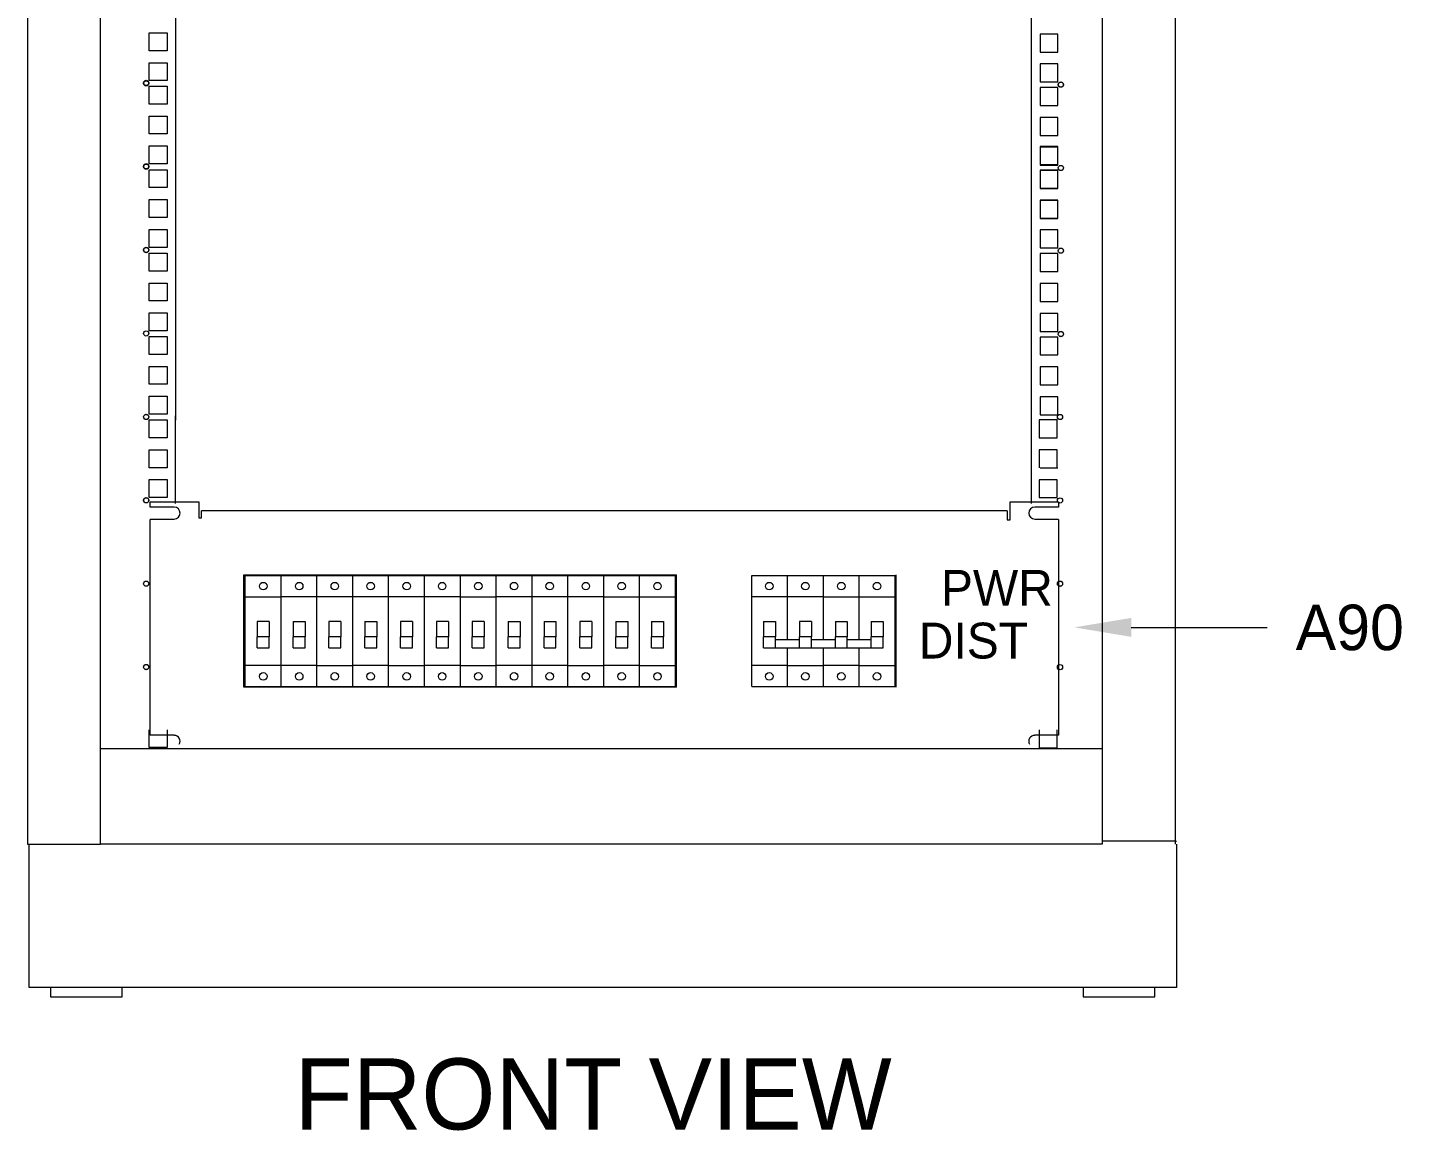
# Model space of a CAD drawing. Header units: inches. Extents: x -0.6 to 43.4, y -0.5 to 33.5.
# Drawn here: x 8.031 to 12.293, y 15.798 to 19.221 of the extents above; entities that cross this region are included whole.
import ezdxf
from ezdxf.enums import TextEntityAlignment as Align

# ---------------------------------------------------------------- set-up
doc = ezdxf.new("R2010")
doc.units = ezdxf.units.IN
doc.header["$MEASUREMENT"] = 0
doc.styles.add('dgn029', font='dgn029.shx')

# ---------------------------------------------------------------- blocks, each defined once
blk = doc.blocks.new('A$C63D57268')
at = {"linetype": 'ByBlock', "lineweight": -2}
blk.add_lwpolyline([(0.18, 0), (0.6104, 0)], dxfattribs=at)
blk.add_solid([(0.18, -0.03), (0, 0), (0.18, 0.03)])

msp = doc.modelspace()

# ---------------------------------------------------------------- linework, layer by layer
at = {"lineweight": 5}
for p, q in [((8.0306, 28.3838), (8.0306, 16.6873)), ((8.2572, 16.6873), (8.2572, 28.3838)), ((11.3645, 28.3838), (11.3645, 16.6873)), ((11.5911, 16.6873), (11.5911, 28.3838)), ((8.4081, 17.9475), (8.4081, 18.0031)), ((8.4081, 18.0031), (8.4637, 18.0031)), ((8.4637, 18.0031), (8.4637, 17.9475)), ((8.4902, 17.7438), (8.4902, 18.0159)), ((11.2241, 18.0029), (11.1685, 18.0029)), ((11.1685, 18.0029), (11.1685, 17.9473)), ((11.2241, 17.9473), (11.2241, 18.0029)), ((8.4637, 17.9475), (8.4081, 17.9475)), ((11.1685, 17.9473), (11.2241, 17.9473)), ((8.4081, 17.8549), (8.4081, 17.9105)), ((8.4081, 17.9105), (8.4637, 17.9105)), ((8.4637, 17.9105), (8.4637, 17.8549)), ((11.2241, 17.9102), (11.1685, 17.9102)), ((11.1685, 17.9102), (11.1685, 17.8546)), ((11.2241, 17.8546), (11.2241, 17.9102)), ((8.4637, 17.8549), (8.4081, 17.8549)), ((8.4081, 17.7622), (8.4081, 17.8178)), ((8.4081, 17.8178), (8.4637, 17.8178)), ((8.4637, 17.8178), (8.4637, 17.7622)), ((11.2241, 17.8175), (11.1685, 17.8175)), ((11.1685, 17.8175), (11.1685, 17.7619)), ((11.2241, 17.7619), (11.2241, 17.8175)), ((8.4637, 17.7622), (8.4081, 17.7622)), ((8.4114, 17.7325), (8.4114, 17.7487)), ((8.4114, 17.7487), (8.5619, 17.7487)), ((8.4855, 17.7325), (8.4114, 17.7325)), ((8.5619, 17.7487), (8.5619, 17.6992)), ((11.0784, 17.6932), (11.0784, 17.7487)), ((11.0784, 17.7487), (11.2289, 17.7487)), ((11.2289, 17.7325), (11.1548, 17.7325)), ((11.1685, 17.7619), (11.2241, 17.7619)), ((11.2289, 17.7487), (11.2289, 17.7325)), ((8.4114, 17.6954), (8.4855, 17.6954)), ((8.4114, 17.0246), (8.4114, 17.6941)), ((8.5619, 17.6992), (8.5708, 17.6992)), ((11.0695, 17.7214), (8.5708, 17.7214)), ((8.5708, 17.6992), (8.5708, 17.7214)), ((11.0695, 17.7214), (11.0695, 17.6932)), ((11.0695, 17.6932), (11.0784, 17.6932)), ((11.1548, 17.6954), (11.2289, 17.6954)), ((11.2289, 17.6941), (11.2289, 17.0246)), ((8.7021, 17.5221), (10.0436, 17.5221)), ((8.7021, 17.1735), (8.7021, 17.5221)), ((8.706, 17.2414), (8.706, 17.5206)), ((8.706, 17.5206), (10.0406, 17.5206)), ((8.8172, 17.176), (8.8172, 17.5206)), ((8.9284, 17.176), (8.9284, 17.5206)), ((9.0396, 17.176), (9.0396, 17.5206)), ((9.1509, 17.176), (9.1509, 17.5206)), ((9.2621, 17.176), (9.2621, 17.5206)), ((9.3733, 17.176), (9.3733, 17.5206)), ((9.4845, 17.176), (9.4845, 17.5206)), ((9.5957, 17.176), (9.5957, 17.5206)), ((9.707, 17.176), (9.707, 17.5206)), ((9.8182, 17.176), (9.8182, 17.5206)), ((9.9294, 17.176), (9.9294, 17.5206)), ((10.0406, 17.176), (10.0406, 17.5206)), ((10.0437, 17.1736), (10.0437, 17.5222)), ((10.2769, 17.176), (10.2769, 17.5206)), ((10.2769, 17.5206), (10.7218, 17.5206)), ((10.3881, 17.322), (10.3881, 17.5206)), ((10.4993, 17.322), (10.4993, 17.5206)), ((10.6105, 17.322), (10.6105, 17.5206)), ((10.7218, 17.176), (10.7218, 17.5206)), ((10.7248, 17.1736), (10.7248, 17.5222)), ((8.706, 17.4545), (8.8172, 17.4545)), ((8.9284, 17.4545), (8.8172, 17.4545)), ((9.0396, 17.4545), (8.9284, 17.4545)), ((9.1509, 17.4545), (9.0396, 17.4545)), ((9.2621, 17.4545), (9.1509, 17.4545)), ((9.3733, 17.4545), (9.2621, 17.4545)), ((9.2621, 17.2414), (9.2621, 17.4545)), ((9.3733, 17.4545), (9.4845, 17.4545)), ((9.5957, 17.4545), (9.4845, 17.4545)), ((9.707, 17.4545), (9.5957, 17.4545)), ((9.8182, 17.4545), (9.707, 17.4545)), ((9.8182, 17.4545), (9.9294, 17.4545)), ((9.8182, 17.2414), (9.8182, 17.4545)), ((9.9294, 17.4545), (10.0406, 17.4545)), ((10.3881, 17.4545), (10.2769, 17.4545)), ((10.4993, 17.4545), (10.3881, 17.4545)), ((10.4993, 17.4545), (10.6105, 17.4545)), ((10.6105, 17.4545), (10.7218, 17.4545)), ((8.7801, 17.3775), (8.7431, 17.3775)), ((8.7431, 17.3775), (8.7431, 17.3306)), ((8.7801, 17.3775), (8.7801, 17.3306)), ((8.8543, 17.3775), (8.8914, 17.3775)), ((8.8543, 17.3775), (8.8543, 17.3306)), ((8.8914, 17.3775), (8.8914, 17.3306)), ((9.0026, 17.3775), (8.9655, 17.3775)), ((8.9655, 17.3775), (8.9655, 17.3306)), ((9.0026, 17.3775), (9.0026, 17.3306)), ((9.0767, 17.3775), (9.1138, 17.3775)), ((9.0767, 17.3775), (9.0767, 17.3306)), ((9.1138, 17.3775), (9.1138, 17.3306)), ((9.225, 17.3775), (9.1879, 17.3775)), ((9.1879, 17.3775), (9.1879, 17.3306)), ((9.225, 17.3775), (9.225, 17.3306)), ((9.3362, 17.3775), (9.2992, 17.3775)), ((9.2992, 17.3775), (9.2992, 17.3306)), ((9.3362, 17.3775), (9.3362, 17.3306)), ((9.4474, 17.3775), (9.4104, 17.3775)), ((9.4104, 17.3775), (9.4104, 17.3306)), ((9.4474, 17.3775), (9.4474, 17.3306)), ((9.5216, 17.3775), (9.5587, 17.3775)), ((9.5216, 17.3775), (9.5216, 17.3306)), ((9.5587, 17.3775), (9.5587, 17.3306)), ((9.6328, 17.3775), (9.6328, 17.3306)), ((9.6328, 17.3775), (9.6699, 17.3775)), ((9.6699, 17.3775), (9.6699, 17.3306)), ((9.7811, 17.3775), (9.744, 17.3775)), ((9.744, 17.3775), (9.744, 17.3306)), ((9.7811, 17.3775), (9.7811, 17.3306)), ((9.8552, 17.3775), (9.8552, 17.3306)), ((9.8552, 17.3775), (9.8923, 17.3775)), ((9.8923, 17.3775), (9.8923, 17.3306)), ((9.9665, 17.3775), (10.0035, 17.3775)), ((9.9665, 17.3775), (9.9665, 17.3306)), ((10.0035, 17.3775), (10.0035, 17.3306)), ((10.314, 17.3775), (10.314, 17.3306)), ((10.314, 17.3775), (10.351, 17.3775)), ((10.351, 17.3775), (10.351, 17.3306)), ((10.4623, 17.3775), (10.4252, 17.3775)), ((10.4252, 17.3775), (10.4252, 17.3306)), ((10.4623, 17.3775), (10.4623, 17.3306)), ((10.5364, 17.3775), (10.5364, 17.3306)), ((10.5364, 17.3775), (10.5735, 17.3775)), ((10.5735, 17.3775), (10.5735, 17.3306)), ((10.6476, 17.3775), (10.6847, 17.3775)), ((10.6476, 17.3775), (10.6476, 17.3306)), ((10.6847, 17.3775), (10.6847, 17.3306)), ((8.7431, 17.2965), (8.7431, 17.3306)), ((8.7801, 17.3306), (8.7431, 17.3306)), ((8.7801, 17.2965), (8.7801, 17.3306)), ((8.7801, 17.2995), (8.7801, 17.3306)), ((8.8914, 17.3306), (8.8543, 17.3306)), ((8.8543, 17.2965), (8.8543, 17.3306)), ((8.8914, 17.2965), (8.8914, 17.3306)), ((8.8914, 17.2995), (8.8914, 17.3306)), ((9.0026, 17.3306), (8.9655, 17.3306)), ((8.9655, 17.2965), (8.9655, 17.3306)), ((9.0026, 17.2965), (9.0026, 17.3306)), ((9.0026, 17.2995), (9.0026, 17.3306)), ((9.1138, 17.3306), (9.0767, 17.3306)), ((9.0767, 17.2965), (9.0767, 17.3306)), ((9.1138, 17.2965), (9.1138, 17.3306)), ((9.1138, 17.2995), (9.1138, 17.3306)), ((9.225, 17.3306), (9.1879, 17.3306)), ((9.1879, 17.2965), (9.1879, 17.3306)), ((9.225, 17.2965), (9.225, 17.3306)), ((9.225, 17.2995), (9.225, 17.3306)), ((9.3362, 17.3306), (9.2992, 17.3306)), ((9.2992, 17.2965), (9.2992, 17.3306)), ((9.3362, 17.2965), (9.3362, 17.3306)), ((9.3362, 17.2995), (9.3362, 17.3306)), ((9.4474, 17.3306), (9.4104, 17.3306)), ((9.4104, 17.2965), (9.4104, 17.3306)), ((9.4474, 17.2965), (9.4474, 17.3306)), ((9.4474, 17.2995), (9.4474, 17.3306)), ((9.5587, 17.3306), (9.5216, 17.3306)), ((9.5216, 17.2965), (9.5216, 17.3306)), ((9.5587, 17.2965), (9.5587, 17.3306)), ((9.5587, 17.2995), (9.5587, 17.3306)), ((9.6328, 17.2965), (9.6328, 17.3306)), ((9.6699, 17.3306), (9.6328, 17.3306)), ((9.6699, 17.2965), (9.6699, 17.3306)), ((9.6699, 17.2995), (9.6699, 17.3306)), ((9.7811, 17.3306), (9.744, 17.3306)), ((9.744, 17.2965), (9.744, 17.3306)), ((9.7811, 17.2965), (9.7811, 17.3306)), ((9.7811, 17.2995), (9.7811, 17.3306)), ((9.8552, 17.2965), (9.8552, 17.3306)), ((9.8923, 17.3306), (9.8552, 17.3306)), ((9.8923, 17.2965), (9.8923, 17.3306)), ((9.8923, 17.2995), (9.8923, 17.3306)), ((10.0035, 17.3306), (9.9665, 17.3306)), ((9.9665, 17.2965), (9.9665, 17.3306)), ((10.0035, 17.2965), (10.0035, 17.3306)), ((10.0035, 17.2995), (10.0035, 17.3306)), ((10.314, 17.2965), (10.314, 17.3306)), ((10.351, 17.3306), (10.314, 17.3306)), ((10.351, 17.2965), (10.351, 17.3306)), ((10.351, 17.2995), (10.351, 17.3306)), ((10.351, 17.322), (10.4252, 17.322)), ((10.4623, 17.3306), (10.4252, 17.3306)), ((10.4252, 17.2965), (10.4252, 17.3306)), ((10.4623, 17.2965), (10.4623, 17.3306)), ((10.4623, 17.2995), (10.4623, 17.3306)), ((10.4623, 17.322), (10.5364, 17.322)), ((10.5364, 17.2965), (10.5364, 17.3306)), ((10.5735, 17.3306), (10.5364, 17.3306)), ((10.5735, 17.2965), (10.5735, 17.3306)), ((10.5735, 17.2995), (10.5735, 17.3306)), ((10.5735, 17.322), (10.6476, 17.322)), ((10.6847, 17.3306), (10.6476, 17.3306)), ((10.6476, 17.2965), (10.6476, 17.3306)), ((10.6847, 17.2965), (10.6847, 17.3306)), ((10.6847, 17.2995), (10.6847, 17.3306)), ((8.7431, 17.2965), (8.7801, 17.2965)), ((8.8543, 17.2965), (8.8914, 17.2965)), ((8.9655, 17.2965), (9.0026, 17.2965)), ((9.0767, 17.2965), (9.1138, 17.2965)), ((9.1879, 17.2965), (9.225, 17.2965)), ((9.2992, 17.2965), (9.3362, 17.2965)), ((9.4104, 17.2965), (9.4474, 17.2965)), ((9.5216, 17.2965), (9.5587, 17.2965)), ((9.6328, 17.2965), (9.6699, 17.2965)), ((9.744, 17.2965), (9.7811, 17.2965)), ((9.8552, 17.2965), (9.8923, 17.2965)), ((9.9665, 17.2965), (10.0035, 17.2965)), ((10.314, 17.2965), (10.351, 17.2965)), ((10.351, 17.2965), (10.4252, 17.2965)), ((10.3881, 17.176), (10.3881, 17.2965)), ((10.4252, 17.2965), (10.4623, 17.2965)), ((10.4623, 17.2965), (10.5364, 17.2965)), ((10.4993, 17.176), (10.4993, 17.2965)), ((10.5364, 17.2965), (10.5735, 17.2965)), ((10.5735, 17.2965), (10.6476, 17.2965)), ((10.6105, 17.176), (10.6105, 17.2965)), ((10.6476, 17.2965), (10.6847, 17.2965)), ((8.706, 17.176), (8.706, 17.2421)), ((8.8172, 17.2414), (8.706, 17.2414)), ((8.9284, 17.2414), (8.8172, 17.2414)), ((8.9284, 17.2414), (9.0396, 17.2414)), ((9.1509, 17.2414), (9.0396, 17.2414)), ((9.1509, 17.2414), (9.2621, 17.2414)), ((9.3733, 17.2414), (9.2621, 17.2414)), ((9.3733, 17.2414), (9.4845, 17.2414)), ((9.5957, 17.2414), (9.4845, 17.2414)), ((9.707, 17.2414), (9.5957, 17.2414)), ((9.707, 17.2414), (9.8182, 17.2414)), ((9.9294, 17.2414), (9.8182, 17.2414)), ((9.9294, 17.2414), (10.0406, 17.2414)), ((10.3881, 17.2414), (10.2769, 17.2414)), ((10.3881, 17.2414), (10.4993, 17.2414)), ((10.6105, 17.2414), (10.4993, 17.2414)), ((10.6105, 17.2414), (10.7218, 17.2414)), ((8.7054, 17.176), (10.04, 17.176)), ((10.2769, 17.176), (10.7218, 17.176)), ((10.0436, 17.1735), (8.7021, 17.1735)), ((8.4081, 16.9863), (8.4081, 17.0419)), ((8.4855, 17.0246), (8.4114, 17.0246)), ((8.4637, 17.0419), (8.4637, 16.9863)), ((11.2289, 17.0246), (11.1548, 17.0246)), ((11.1685, 17.0416), (11.1685, 16.986)), ((11.2241, 16.986), (11.2241, 17.0416)), ((8.2572, 16.9839), (11.3645, 16.9839)), ((8.4637, 16.9863), (8.4081, 16.9863)), ((11.1685, 16.986), (11.2241, 16.986)), ((8.0306, 16.6873), (8.2572, 16.6873)), ((8.0354, 16.2424), (8.0354, 16.6873)), ((11.3645, 16.6873), (8.2572, 16.6873)), ((11.5915, 16.6958), (11.3649, 16.6958)), ((11.5915, 16.6958), (11.5948, 16.6958)), ((11.5944, 16.6873), (11.5944, 16.2424)), ((11.5944, 16.2424), (8.0354, 16.2424)), ((8.1023, 16.2424), (8.1023, 16.2128)), ((8.3247, 16.2128), (8.3247, 16.2424)), ((11.3051, 16.2424), (11.3051, 16.2128)), ((11.5275, 16.2128), (11.5275, 16.2424)), ((8.1023, 16.2128), (8.3247, 16.2128)), ((11.3051, 16.2128), (11.5275, 16.2128))]:
    msp.add_line(p, q, dxfattribs=at)
at = {"lineweight": 0}
for p, q in [((8.4903, 19.0374), (8.4903, 19.3095)), ((11.1447, 19.0335), (11.1447, 19.3056)), ((8.4081, 19.1485), (8.4081, 19.2041)), ((8.4081, 19.2041), (8.4637, 19.2041)), ((8.4637, 19.2041), (8.4637, 19.1485)), ((11.2268, 19.2001), (11.1712, 19.2001)), ((11.1712, 19.2001), (11.1712, 19.1445)), ((11.2268, 19.1445), (11.2268, 19.2001)), ((8.4637, 19.1485), (8.4081, 19.1485)), ((11.1712, 19.1445), (11.2268, 19.1445)), ((8.4081, 19.0558), (8.4081, 19.1114)), ((8.4081, 19.1114), (8.4637, 19.1114)), ((8.4637, 19.1114), (8.4637, 19.0558)), ((11.2268, 19.1074), (11.1712, 19.1074)), ((11.1712, 19.1074), (11.1712, 19.0518)), ((11.2268, 19.0518), (11.2268, 19.1074)), ((8.4637, 19.0558), (8.4081, 19.0558)), ((8.4903, 18.7792), (8.4903, 19.0513)), ((11.1712, 19.0518), (11.2268, 19.0518)), ((8.4081, 18.9829), (8.4081, 19.0385)), ((8.4081, 19.0385), (8.4637, 19.0385)), ((8.4637, 19.0385), (8.4637, 18.9829)), ((11.1447, 18.7775), (11.1447, 19.0497)), ((11.1447, 18.7749), (11.1447, 19.047)), ((11.2268, 19.0342), (11.1712, 19.0342)), ((11.1712, 19.0342), (11.1712, 18.9786)), ((11.2268, 18.9786), (11.2268, 19.0342)), ((8.4637, 18.9829), (8.4081, 18.9829)), ((11.1712, 18.9786), (11.2268, 18.9786)), ((8.4081, 18.8902), (8.4081, 18.9458)), ((8.4081, 18.9458), (8.4637, 18.9458)), ((8.4637, 18.9458), (8.4637, 18.8902)), ((11.2268, 18.9415), (11.1712, 18.9415)), ((11.1712, 18.9415), (11.1712, 18.8859)), ((11.2268, 18.8859), (11.2268, 18.9415)), ((8.4637, 18.8902), (8.4081, 18.8902)), ((11.1712, 18.8859), (11.2268, 18.8859)), ((8.4081, 18.7975), (8.4081, 18.8532)), ((8.4081, 18.8532), (8.4637, 18.8532)), ((8.4637, 18.8532), (8.4637, 18.7975)), ((11.2268, 18.8515), (11.1712, 18.8515)), ((11.1712, 18.8515), (11.1712, 18.7959)), ((11.2268, 18.8488), (11.1712, 18.8488)), ((11.1712, 18.8488), (11.1712, 18.7932)), ((11.2268, 18.7959), (11.2268, 18.8515)), ((11.2268, 18.7932), (11.2268, 18.8488)), ((8.4637, 18.7975), (8.4081, 18.7975)), ((11.1712, 18.7959), (11.2268, 18.7959)), ((8.4081, 18.7238), (8.4081, 18.7794)), ((8.4081, 18.7794), (8.4637, 18.7794)), ((8.4637, 18.7794), (8.4637, 18.7238)), ((8.4903, 18.5201), (8.4903, 18.7922)), ((11.1447, 18.5184), (11.1447, 18.7906)), ((11.1447, 18.5174), (11.1447, 18.7895)), ((11.1712, 18.7932), (11.2268, 18.7932)), ((11.2268, 18.7778), (11.1712, 18.7778)), ((11.1712, 18.7778), (11.1712, 18.7222)), ((11.2268, 18.7767), (11.1712, 18.7767)), ((11.1712, 18.7767), (11.1712, 18.7211)), ((11.2268, 18.7222), (11.2268, 18.7778)), ((11.2268, 18.7211), (11.2268, 18.7767)), ((8.4637, 18.7238), (8.4081, 18.7238)), ((11.1712, 18.7222), (11.2268, 18.7222)), ((11.1712, 18.7211), (11.2268, 18.7211)), ((8.4081, 18.6311), (8.4081, 18.6867)), ((8.4081, 18.6867), (8.4637, 18.6867)), ((8.4637, 18.6867), (8.4637, 18.6311)), ((11.2268, 18.6851), (11.1712, 18.6851)), ((11.1712, 18.6851), (11.1712, 18.6295)), ((11.2268, 18.684), (11.1712, 18.684)), ((11.1712, 18.684), (11.1712, 18.6284)), ((11.2268, 18.6295), (11.2268, 18.6851)), ((11.2268, 18.6284), (11.2268, 18.684)), ((8.4637, 18.6311), (8.4081, 18.6311)), ((11.1712, 18.6295), (11.2268, 18.6295)), ((11.1712, 18.6284), (11.2268, 18.6284)), ((8.4081, 18.5384), (8.4081, 18.5941)), ((8.4081, 18.5941), (8.4637, 18.5941)), ((8.4637, 18.5941), (8.4637, 18.5384)), ((11.2268, 18.5924), (11.1712, 18.5924)), ((11.1712, 18.5924), (11.1712, 18.5368)), ((11.2268, 18.5368), (11.2268, 18.5924)), ((8.4637, 18.5384), (8.4081, 18.5384)), ((8.4081, 18.4649), (8.4081, 18.5205)), ((8.4081, 18.5205), (8.4637, 18.5205)), ((8.4637, 18.5205), (8.4637, 18.4649)), ((8.4903, 18.2612), (8.4903, 18.5333)), ((11.1447, 18.2595), (11.1447, 18.5316)), ((11.1712, 18.5368), (11.2268, 18.5368)), ((11.2268, 18.5189), (11.1712, 18.5189)), ((11.1712, 18.5189), (11.1712, 18.4633)), ((11.2268, 18.4633), (11.2268, 18.5189)), ((8.4637, 18.4649), (8.4081, 18.4649)), ((11.1712, 18.4633), (11.2268, 18.4633)), ((8.4081, 18.3722), (8.4081, 18.4278)), ((8.4081, 18.4278), (8.4637, 18.4278)), ((8.4637, 18.4278), (8.4637, 18.3722)), ((11.2268, 18.4262), (11.1712, 18.4262)), ((11.1712, 18.4262), (11.1712, 18.3706)), ((11.2268, 18.3706), (11.2268, 18.4262)), ((8.4637, 18.3722), (8.4081, 18.3722)), ((11.1712, 18.3706), (11.2268, 18.3706)), ((8.4081, 18.2795), (8.4081, 18.3351)), ((8.4081, 18.3351), (8.4637, 18.3351)), ((8.4637, 18.3351), (8.4637, 18.2795)), ((11.2268, 18.3335), (11.1712, 18.3335)), ((11.1712, 18.3335), (11.1712, 18.2779)), ((11.2268, 18.2779), (11.2268, 18.3335)), ((8.4637, 18.2795), (8.4081, 18.2795)), ((8.4081, 18.2063), (8.4081, 18.2619)), ((8.4081, 18.2619), (8.4637, 18.2619)), ((8.4637, 18.2619), (8.4637, 18.2063)), ((8.4903, 18.0026), (8.4903, 18.2747)), ((11.1447, 18.0009), (11.1447, 18.273)), ((11.1712, 18.2779), (11.2268, 18.2779)), ((11.2268, 18.2603), (11.1712, 18.2603)), ((11.1712, 18.2603), (11.1712, 18.2047)), ((11.2268, 18.2047), (11.2268, 18.2603)), ((8.4637, 18.2063), (8.4081, 18.2063)), ((11.1712, 18.2047), (11.2268, 18.2047)), ((8.4081, 18.1136), (8.4081, 18.1692)), ((8.4081, 18.1692), (8.4637, 18.1692)), ((8.4637, 18.1692), (8.4637, 18.1136)), ((11.2268, 18.1676), (11.1712, 18.1676)), ((11.1712, 18.1676), (11.1712, 18.112)), ((11.2268, 18.112), (11.2268, 18.1676)), ((8.4637, 18.1136), (8.4081, 18.1136)), ((8.4081, 18.0209), (8.4081, 18.0765)), ((8.4081, 18.0765), (8.4637, 18.0765)), ((8.4637, 18.0765), (8.4637, 18.0209)), ((11.1712, 18.112), (11.2268, 18.112)), ((11.2268, 18.0749), (11.1712, 18.0749)), ((11.1712, 18.0749), (11.1712, 18.0193)), ((11.2268, 18.0193), (11.2268, 18.0749)), ((8.4637, 18.0209), (8.4081, 18.0209)), ((11.1447, 17.7434), (11.1447, 18.0155)), ((11.1712, 18.0193), (11.2268, 18.0193)), ((11.1712, 17.8545), (11.2268, 17.8545))]:
    msp.add_line(p, q, dxfattribs=at)
at = {"lineweight": 5}
for centre, radius in [((8.3988, 19.0486), 0.00808), ((8.3988, 19.0487), 0.00808), ((8.3988, 18.7897), 0.00808), ((8.3988, 18.7895), 0.00808), ((8.3988, 18.5306), 0.00808), ((8.3988, 18.5304), 0.00808), ((8.3988, 18.2715), 0.00808), ((8.3988, 18.2713), 0.00808), ((8.3988, 18.0124), 0.00808), ((8.3988, 18.0124), 0.00808), ((11.2334, 18.0122), 0.00808), ((11.2334, 18.0121), 0.00808), ((8.3988, 17.7538), 0.00808), ((8.3988, 17.7535), 0.00808), ((11.2334, 17.7532), 0.00808), ((8.3988, 17.4949), 0.00808), ((8.7621, 17.4874), 0.0117), ((8.8734, 17.4874), 0.0117), ((8.9838, 17.4874), 0.0117), ((9.095, 17.4874), 0.0117), ((9.207, 17.4874), 0.0117), ((9.3169, 17.4874), 0.0117), ((9.4288, 17.4874), 0.0117), ((9.54, 17.4874), 0.0117), ((9.6504, 17.4874), 0.0117), ((9.7624, 17.4874), 0.0117), ((9.8736, 17.4874), 0.0117), ((9.9848, 17.4874), 0.0117), ((10.3316, 17.4874), 0.0117), ((10.4435, 17.4874), 0.0117), ((10.5547, 17.4874), 0.0117), ((10.6659, 17.4874), 0.0117), ((11.2334, 17.4949), 0.00808), ((11.2334, 17.4946), 0.00808), ((8.3988, 17.2365), 0.00808), ((8.3988, 17.2362), 0.00808), ((8.7621, 17.2074), 0.0117), ((8.8734, 17.2074), 0.0117), ((8.9838, 17.2074), 0.0117), ((9.095, 17.2074), 0.0117), ((9.207, 17.2074), 0.0117), ((9.3169, 17.2074), 0.0117), ((9.4288, 17.2074), 0.0117), ((9.54, 17.2074), 0.0117), ((9.6504, 17.2074), 0.0117), ((9.7624, 17.2074), 0.0117), ((9.8736, 17.2074), 0.0117), ((9.9848, 17.2074), 0.0117), ((10.3316, 17.2074), 0.0117), ((10.4435, 17.2074), 0.0117), ((10.5547, 17.2074), 0.0117), ((10.6659, 17.2074), 0.0117), ((11.2334, 17.2363), 0.00808), ((11.2334, 17.236), 0.00808)]:
    msp.add_circle(centre, radius, dxfattribs=at)
at = {"lineweight": 0}
for centre in [(8.3988, 19.0471), (11.2361, 19.0435), (11.2361, 19.0431), (8.3988, 18.7887), (11.2361, 18.7848), (8.3988, 18.5298), (11.2361, 18.5281), (11.2361, 18.5281), (11.2361, 18.2695), (11.2361, 18.2692), (8.3988, 18.0122)]:
    msp.add_circle(centre, 0.00808, dxfattribs=at)
at = {"lineweight": 5}
for centre, start, end in [((8.4855, 17.714), 270, 90), ((11.1548, 17.714), 90, 270), ((8.4855, 17.006), 330, 90), ((11.1548, 17.006), 90, 210)]:
    msp.add_arc(centre, 0.0185, start, end, dxfattribs=at)

# ---------------------------------------------------------------- block references
at = {"lineweight": 5, "xscale": 0.98019841838688, "yscale": 0.98019841838688, "zscale": 0.98019841838688}
msp.add_blockref('A$C63D57268', (11.2779, 17.3594), dxfattribs=at)

# ---------------------------------------------------------------- texts
at = {"lineweight": 5, "style": 'dgn029'}
for s, p in [('PWR', (10.864, 17.482)), ('DIST', (10.7953, 17.3185))]:
    msp.add_text(s, height=0.11122, dxfattribs=at).set_placement(p, align=Align.MIDDLE_LEFT)
at = {"linetype": 'Continuous', "lineweight": 5, "style": 'dgn029'}
msp.add_text('A90', height=0.14115, dxfattribs=at).set_placement((11.9641, 17.3594), align=Align.MIDDLE_LEFT)
at = {"lineweight": 5, "style": 'dgn029'}
msp.add_text('FRONT VIEW', height=0.2206, dxfattribs=at).set_placement((9.7852, 15.9119), align=Align.MIDDLE_CENTER)

doc.saveas('drawing.dxf')
